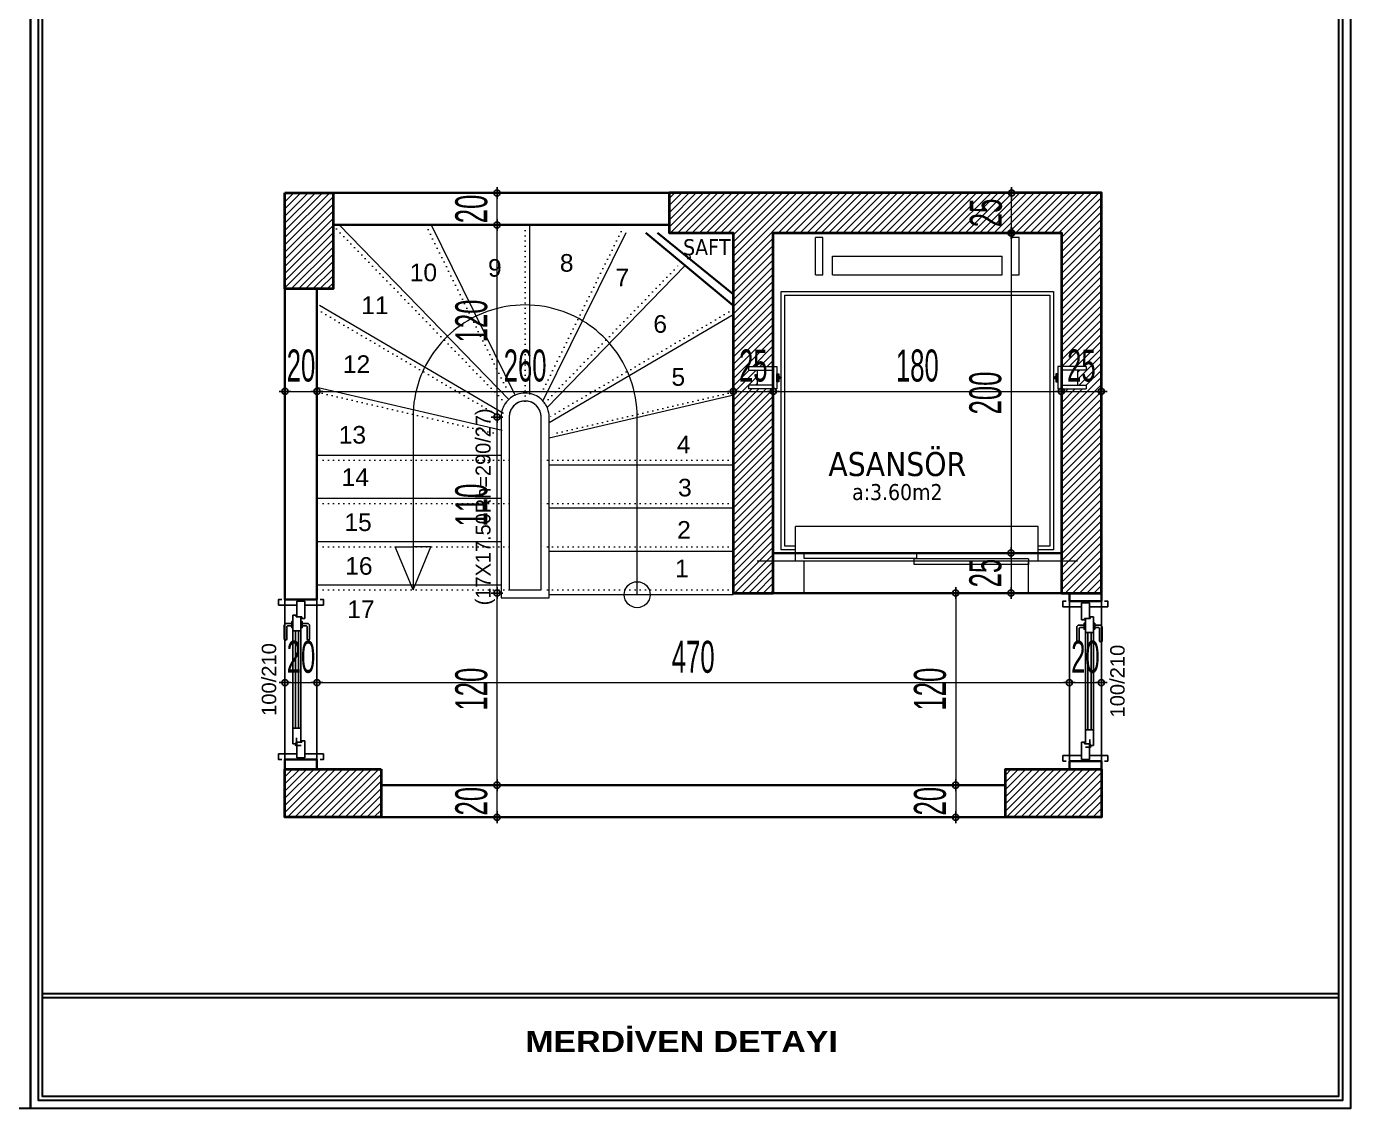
# Model space of a CAD drawing. Extents: x 386248 to 427517, y 4539405 to 4542296.
# Drawn here: x 420038 to 421688, y 4539405 to 4540757 of the extents above; entities that cross this region are included whole.
import ezdxf
from ezdxf.enums import TextEntityAlignment as Align

# ---------------------------------------------------------------- set-up
doc = ezdxf.new("R2010")
doc.units = 0
doc.linetypes.add('DOT2', pattern=[3.175, 0, -3.175])
doc.linetypes.add('DUZ', pattern=[0])
for name, color, linetype in [('alan', 7, 'Continuous'), ('DIM', 7, 'Continuous'), ('duvar-kesim', 250, 'Continuous'), ('kapi', 16, 'Continuous'), ('kapi-yazi', 140, 'Continuous'), ('mahal', 7, 'Continuous')]:
    doc.layers.add(name, color=color, linetype=linetype)
for name, color, linetype, lineweight in [('DUVAR', 4, 'Continuous', 35), ('ince', 203, 'DUZ', 20), ('kolon', 1, 'Continuous', 40), ('MERDIVEN', 161, 'Continuous', 15), ('MIMARI', 2, 'Continuous', 20), ('OLCU10', 2, 'Continuous', 25), ('tarama kolon', 8, 'Continuous', 13), ('YAZILAR', 1, 'Continuous', 30)]:
    doc.layers.add(name, color=color, linetype=linetype, lineweight=lineweight)
doc.styles.add('RomanSTA', font='')
doc.styles.get("Standard").update_dxf_attribs({"font": 'arial.ttf'})
doc.styles.add('STYLE4', font='comic.ttf', dxfattribs={"height": 9})
doc.styles.add('T', font='ISOt.shx', dxfattribs={"width": 0.6})
doc.styles.add('VAZ', font='tahoma.ttf')
doc.styles.get('RomanSTA').set_extended_font_data('Arial')
doc.dimstyles.new('DOT2', dxfattribs={"dimtxt": 20, "dimasz": 0.7, "dimexe": 5, "dimexo": 5, "dimgap": 6, "dimtad": 1, "dimdec": 0, "dimdsep": 46, "dimtxsty": 'T', "dimblk1": 'SEL2', "dimblk2": 'SEL2', "dimsah": 1, "dimcen": 0, "dimse1": 1, "dimse2": 1, "dimclrd": 256, "dimclre": 256, "dimclrt": 256, "dimadec": 0, "dimazin": 0, "dimtfac": 1, "dimtdec": 0, "dimtix": 1, "dimtmove": 2, "dimatfit": 3, "dimldrblk": 'SEL2', "dimfxl": 1, "dimtolj": 1, "dimtzin": 0, "dimarcsym": 0})

# ---------------------------------------------------------------- blocks, each defined once
blk = doc.blocks.new('G$C5A3F1A31')
at = {"layer": 'ince', "ltscale": 0.1}
for p, q in [((175.92, 41.64), (24.31, 41.64)), ((24.31, 20), (24.31, 41.64)), ((175.92, 20), (175.92, 41.64)), ((99.89, 25.24), (29.89, 25.24)), ((29.89, 21.71), (29.89, 25.24)), ((99.89, 25.24), (99.89, 21.71)), ((29.89, 20), (0.5, 20)), ((29.89, 20), (24.31, 20)), ((99.89, 21.71), (29.89, 21.71)), ((29.89, 0), (29.89, 20)), ((169.89, 20), (29.89, 20)), ((98.49, 17.85), (98.49, 21.32)), ((169.89, 21.32), (98.49, 21.32)), ((169.89, 17.85), (98.49, 17.85)), ((169.89, 21.32), (169.89, 17.85)), ((200.5, 20), (169.89, 20)), ((169.89, 0), (169.89, 20)), ((29.89, 0), (0.5, 0)), ((0.5, 0), (200.5, 0)), ((169.89, 0), (29.89, 0)), ((200.5, 0), (169.89, 0))]:
    blk.add_line(p, q, dxfattribs=at)
at = {"layer": 'MIMARI', "ltscale": 0.1}
for p, q in [((36.89, 198.79), (36.89, 222.1)), ((41.58, 222.1), (36.89, 222.1)), ((41.58, 198.79), (41.58, 222.1)), ((159.42, 198.79), (159.42, 222.1)), ((164.11, 222.1), (159.42, 222.1)), ((159.42, 198.79), (159.42, 222.1)), ((164.11, 222.1), (159.42, 222.1)), ((164.11, 198.79), (164.11, 222.1)), ((164.11, 198.79), (164.11, 222.1)), ((47.45, 198.79), (47.45, 210.53)), ((47.45, 210.53), (153.55, 210.53)), ((153.55, 198.79), (153.55, 210.53)), ((36.89, 198.79), (41.58, 198.79)), ((47.45, 198.79), (153.55, 198.79)), ((159.42, 198.79), (164.11, 198.79)), ((-5, 141.6), (12.81, 141.6)), ((-5, 141.6), (-5, 139.26)), ((12.81, 141.6), (12.81, 127.52)), ((188.19, 141.6), (188.19, 127.52)), ((206, 141.6), (188.19, 141.6)), ((206, 141.6), (206, 139.26)), ((-5, 139.26), (10.47, 139.26)), ((10.47, 139.26), (10.47, 129.87)), ((190.54, 139.26), (190.54, 129.87)), ((206, 139.26), (190.54, 139.26)), ((10.47, 129.87), (-5, 129.87)), ((-5, 129.87), (-5, 127.52)), ((12.81, 127.52), (-5, 127.52)), ((188.19, 127.52), (206, 127.52)), ((190.54, 129.87), (206, 129.87)), ((206, 129.87), (206, 127.52))]:
    blk.add_line(p, q, dxfattribs=at)
for points in [[(15.45, 176.47), (15.45, 188.43), (185.55, 188.43), (185.55, 27.07), (175.92, 27.07)], [(17.8, 176.47), (17.8, 186.08), (183.2, 186.08), (183.2, 29.42), (175.92, 29.42)], [(24.31, 27.07), (15.45, 27.07), (15.45, 176.47)], [(24.31, 29.42), (17.8, 29.42), (17.8, 176.47)], [(0.5, 139.26), (0.5, 129.87)], [(200.5, 139.26), (200.5, 129.87)]]:
    blk.add_lwpolyline(points, dxfattribs=at)
for points in [[(12.81, 137.01), (14.01, 137.01), (14.01, 131.96), (12.81, 131.96)], [(14.01, 135.54), (15.45, 134.59), (15.45, 134.56), (14.01, 133.65)], [(186.99, 135.54), (185.55, 134.59), (185.55, 134.56), (186.99, 133.65)], [(188.19, 137.01), (186.99, 137.01), (186.99, 131.96), (188.19, 131.96)]]:
    blk.add_lwpolyline(points, close=True, dxfattribs=at)
for points in [[(12.81, 137.01), (14.01, 137.01), (12.81, 131.96), (14.01, 131.96)], [(14.01, 133.65), (15.45, 134.56), (14.01, 135.54), (15.48, 134.58)], [(186.99, 133.65), (185.55, 134.56), (186.99, 135.54), (185.52, 134.58)], [(188.19, 137.01), (186.99, 137.01), (188.19, 131.96), (186.99, 131.96)]]:
    blk.add_solid(points, dxfattribs=at)
blk = doc.blocks.new('SEL2')
at = {"layer": 'OLCU10'}
for p, q in [((5.25, 0), (-5.25, 0)), ((0, 5.25), (0, -3.95))]:
    blk.add_line(p, q, dxfattribs=at)
blk.add_circle((0, 0), 2.75, dxfattribs=at)
blk = doc.blocks.new('*D3999')
at = {"layer": 'Defpoints', "color": 0}
for p in [(499.65, 379.65), (468.24, 179.65), (499.65, 179.65)]:
    blk.add_point(p, dxfattribs=at)
at = {"layer": 'DIM', "lineweight": -2}
blk.add_line((468.24, 378.95), (468.24, 180.35), dxfattribs=at)
at = {"layer": 'DIM', "linetype": 'ByBlock', "lineweight": -2, "xscale": 0.7, "yscale": 0.7, "zscale": 0.7}
for p, rotation in [((468.24, 379.65), 90), ((468.24, 179.65), 270)]:
    blk.add_blockref('SEL2', p, dxfattribs=dict(at, rotation=rotation))
at = {"layer": 'DIM', "insert": (452.24, 279.65), "char_height": 20, "attachment_point": 5, "rotation": 90, "style": 'T'}
blk.add_mtext('\\A1;200', dxfattribs=at)
blk = doc.blocks.new('801523d012')
at = {"layer": 'DUVAR'}
for p, q in [((397014.22, 4542236.97), (397068.73, 4542191.65)), ((397021.51, 4542236.97), (397068.73, 4542198.66))]:
    blk.add_line(p, q, dxfattribs=at)
at = {"layer": 'MERDIVEN', "linetype": 'DOT2'}
for p, q in [((396808.73, 4542137.54), (396923.73, 4542110.84)), ((397068.73, 4542137.54), (396953.73, 4542110.84)), ((396928.73, 4542094.97), (396808.73, 4542094.97)), ((397068.73, 4542094.97), (396948.73, 4542094.97)), ((396928.73, 4542067.97), (396808.73, 4542067.97)), ((397068.73, 4542067.97), (396948.73, 4542067.97)), ((396928.73, 4542040.97), (396808.73, 4542040.97)), ((397068.73, 4542040.97), (396948.73, 4542040.97)), ((396928.73, 4542013.97), (396808.73, 4542013.97)), ((397068.73, 4542013.97), (396948.73, 4542013.97))]:
    blk.add_line(p, q, dxfattribs=at)
at = {"layer": 'MERDIVEN'}
for p, q in [((396809.41, 4542140.46), (396924.41, 4542113.76)), ((397069.18, 4542135.59), (396953.73, 4542108.79)), ((396928.73, 4542121.97), (396928.73, 4542013.97)), ((396923.73, 4542097.97), (396808.73, 4542097.97)), ((397068.73, 4542091.97), (396953.73, 4542091.97)), ((396923.73, 4542070.97), (396808.73, 4542070.97)), ((397068.73, 4542064.97), (396953.73, 4542064.97)), ((396923.73, 4542043.97), (396808.73, 4542043.97)), ((397068.73, 4542037.97), (396953.73, 4542037.97)), ((396923.73, 4542016.97), (396808.73, 4542016.97)), ((397068.73, 4542010.97), (396953.73, 4542010.97))]:
    blk.add_line(p, q, dxfattribs=at)
at = {"layer": 'MERDIVEN', "linetype": 'DOT2'}
for points in [[(396926.53, 4542130.7), (396818.49, 4542241.97)], [(396876.69, 4542241.97), (396929.9, 4542134.09)], [(396938.73, 4542131.97), (396938.73, 4542241.97)], [(396998.73, 4542237.84), (396947.56, 4542134.09)], [(396950.93, 4542130.7), (397036.3, 4542218.62)], [(396808.73, 4542189.23), (396923.73, 4542121.88)], [(397068.73, 4542189.23), (396953.73, 4542121.88)]]:
    blk.add_lwpolyline(points, dxfattribs=at)
at = {"layer": 'MERDIVEN'}
for points in [[(396928.68, 4542132.79), (396822.68, 4542241.97)], [(396880.04, 4542241.97), (396932.59, 4542135.42)], [(396941.73, 4542136.11), (396941.73, 4542241.97)], [(397001.65, 4542236.97), (396949.88, 4542132.01)], [(396952.47, 4542127.98), (397038.61, 4542216.7)], [(396810.25, 4542191.82), (396925.25, 4542124.47)], [(397068.73, 4542185.76), (396953.73, 4542118.41)], [(396868.73, 4542013.97), (396857.65, 4542040.97), (396868.73, 4542040.97)], [(396868.73, 4542013.97), (396879.81, 4542040.97), (396868.73, 4542040.97)], [(396928.73, 4542013.97), (396948.73, 4542013.97)]]:
    blk.add_lwpolyline(points, dxfattribs=at)
blk.add_lwpolyline([(397008.73, 4542010.97), (397008.73, 4542038.97), (397008.73, 4542040.97), (397008.73, 4542067.97), (397008.73, 4542094.97), (397008.73, 4542121.97, 0.086429), (397004.61, 4542145.63, 0.06725), (396995.97, 4542162.27, 0.076795), (396981.14, 4542177.66, 0.076203), (396962.51, 4542187.81, 0.086852), (396938.73, 4542191.97, 0.086852), (396914.96, 4542187.81, 0.076203), (396896.33, 4542177.66, 0.076795), (396881.49, 4542162.27, 0.06725), (396872.85, 4542145.63, 0.086429), (396868.73, 4542121.97), (396868.73, 4542094.97), (396868.73, 4542067.97), (396868.73, 4542040.97), (396868.73, 4542013.97)], format="xyb", dxfattribs=at)
for points in [[(396953.73, 4542038.97), (396953.73, 4542040.97), (396953.73, 4542067.97), (396953.73, 4542094.97), (396953.73, 4542121.97, 0.086429), (396952.85, 4542127.04, 0.06725), (396951, 4542130.61, 0.076795), (396947.82, 4542133.9, 0.076203), (396943.83, 4542136.08, 0.086852), (396938.73, 4542136.97, 0.086852), (396933.64, 4542136.08, 0.076203), (396929.64, 4542133.9, 0.076795), (396926.47, 4542130.61, 0.06725), (396924.61, 4542127.04, 0.086429), (396923.73, 4542121.97), (396923.73, 4542094.97), (396923.73, 4542067.97), (396923.73, 4542040.97), (396923.73, 4542008.97), (396953.73, 4542008.97)], [(396948.73, 4542038.97), (396948.73, 4542040.97), (396948.73, 4542067.97), (396948.73, 4542094.97), (396948.73, 4542121.97, 0.086429), (396948.14, 4542125.35, 0.06725), (396946.91, 4542127.73, 0.076795), (396944.79, 4542129.93, 0.076203), (396942.13, 4542131.38, 0.086852), (396938.73, 4542131.97, 0.086852), (396935.33, 4542131.38, 0.076203), (396932.67, 4542129.93, 0.076795), (396930.55, 4542127.73, 0.06725), (396929.32, 4542125.35, 0.086429), (396928.73, 4542121.97), (396928.73, 4542094.97), (396928.73, 4542067.97), (396928.73, 4542040.97), (396928.73, 4542013.97), (396948.73, 4542013.97)]]:
    blk.add_lwpolyline(points, format="xyb", close=True, dxfattribs=at)
blk.add_circle((397008.73, 4542010.97), 8.11, dxfattribs=at)
blk.add_arc((396938.73, 4542121.97), 10, 0, 180, dxfattribs=at)
for s, p in [('8', (396964.71, 4542218.27)), ('10', (396875.2, 4542212.3)), ('9', (396919.83, 4542215.15)), ('7', (396999.48, 4542209.19)), ('11', (396844.85, 4542191.77)), ('6', (397023.09, 4542180.13)), ('12', (396833.43, 4542155.09)), ('5', (397034.44, 4542146.92)), ('13', (396830.84, 4542110.86)), ('4', (397037.8, 4542104.84)), ('14', (396832.65, 4542084.39)), ('3', (397038.53, 4542077.88)), ('15', (396834.4, 4542056.18)), ('2', (397037.97, 4542051.55)), ('16', (396834.89, 4542028.94)), ('1', (397036.67, 4542027.41)), ('17', (396836.19, 4542001.86))]:
    blk.add_text(s, height=11, dxfattribs=at).set_placement(p, align=Align.MIDDLE)
at = {"layer": 'MERDIVEN', "style": 'STYLE4'}
blk.add_text('(17X17.50Rh=290/27)', height=9.3209, rotation=90, dxfattribs=at).set_placement((396917.12, 4542004.36))
blk = doc.blocks.new('fm-door1')
at = {"linetype": 'Continuous'}
for p, q in [((0, 2.5), (0, -2.5)), ((10, 2.5), (0, 2.5)), ((7.97, 3.18), (7.97, -0.03)), ((8.4, 2.76), (12.78, 2.76)), ((9, 5), (91, 5)), ((9, 5), (9, 3)), ((10, 3), (9, 3)), ((10, 3), (10, -0.5)), ((10, 3), (10, -0.5)), ((10, 0), (90, 0)), ((19, 5), (19, 0)), ((81, 5), (81, 0)), ((91, 3), (90, 3)), ((90, 3), (90, -0.5)), ((90, 2.5), (100, 2.5)), ((91, 5), (91, 3)), ((100, 2.5), (100, -2.5)), ((11, -2.5), (0, -2.5)), ((10, -0.5), (11, -0.5)), ((11, -0.5), (10, -0.5)), ((11, -0.5), (11, -2.5)), ((11, -2.5), (11, -0.5)), ((89, -2.5), (89, -0.5)), ((89, -0.5), (90, -0.5)), ((89, -2.5), (100, -2.5))]:
    blk.add_line(p, q, dxfattribs=at)
at = {"color": 8, "linetype": 'Continuous'}
for p, q in [((19, 3.5), (81, 3.5)), ((19, 1.5), (81, 1.5))]:
    blk.add_line(p, q, dxfattribs=at)
at = {"linetype": 'Continuous'}
for points in [[(85.76, 5.81), (85.76, 8.89, 0.414214), (84.24, 10.41), (75.86, 10.41, 1), (75.86, 8.89), (83.48, 8.89, -0.414214), (84.24, 8.13), (84.24, 5.81)], [(85.76, -0.81), (85.76, -3.89, -0.414214), (84.24, -5.41), (75.86, -5.41, -1), (75.86, -3.89), (83.48, -3.89, 0.414214), (84.24, -3.13), (84.24, -0.81)]]:
    blk.add_lwpolyline(points, format="xyb", dxfattribs=at)
for points in [[(86.9, 5), (86.9, 5.81), (83.1, 5.81), (83.1, 5)], [(86.9, 0), (86.9, -0.81), (83.1, -0.81), (83.1, 0)]]:
    blk.add_lwpolyline(points, dxfattribs=at)
blk.add_circle((8.4, 3.18), 0.426, dxfattribs=at)
blk = doc.blocks.new('*D4000')
at = {"layer": 'Defpoints', "color": 0}
for p in [(34.65, 98.72), (34.65, 83.99), (14.65, 73.19)]:
    blk.add_point(p, dxfattribs=at)
at = {"layer": 'DIM', "lineweight": -2}
for p, q in [((13.95, 98.72), (13.25, 98.72)), ((14.65, 98.72), (34.65, 98.72)), ((35.35, 98.72), (36.05, 98.72))]:
    blk.add_line(p, q, dxfattribs=at)
at = {"layer": 'DIM', "linetype": 'ByBlock', "lineweight": -2, "xscale": 0.7, "yscale": 0.7, "zscale": 0.7}
blk.add_blockref('SEL2', (14.65, 98.72), dxfattribs=at)
at = {"layer": 'DIM', "linetype": 'ByBlock', "lineweight": -2, "xscale": 0.7, "yscale": 0.7, "zscale": 0.7, "rotation": 180}
blk.add_blockref('SEL2', (34.65, 98.72), dxfattribs=at)
at = {"layer": 'DIM', "insert": (24.65, 114.72), "char_height": 20, "attachment_point": 5, "style": 'T'}
blk.add_mtext('\\A1;20', dxfattribs=at)
blk = doc.blocks.new('*D4001')
at = {"layer": 'Defpoints', "color": 0}
for p in [(504.65, 98.72), (34.65, 83.99), (504.65, 90.03)]:
    blk.add_point(p, dxfattribs=at)
at = {"layer": 'DIM', "lineweight": -2}
blk.add_line((35.35, 98.72), (503.95, 98.72), dxfattribs=at)
at = {"layer": 'DIM', "linetype": 'ByBlock', "lineweight": -2, "xscale": 0.7, "yscale": 0.7, "zscale": 0.7, "rotation": 180}
blk.add_blockref('SEL2', (34.65, 98.72), dxfattribs=at)
at = {"layer": 'DIM', "linetype": 'ByBlock', "lineweight": -2, "xscale": 0.7, "yscale": 0.7, "zscale": 0.7}
blk.add_blockref('SEL2', (504.65, 98.72), dxfattribs=at)
at = {"layer": 'DIM', "insert": (269.65, 114.72), "char_height": 20, "attachment_point": 5, "style": 'T'}
blk.add_mtext('\\A1;470', dxfattribs=at)
blk = doc.blocks.new('*D4002')
at = {"layer": 'Defpoints', "color": 0}
for p in [(524.65, 98.72), (504.65, 90.03), (524.65, 90.03)]:
    blk.add_point(p, dxfattribs=at)
at = {"layer": 'DIM', "lineweight": -2}
for p, q in [((503.95, 98.72), (503.25, 98.72)), ((504.65, 98.72), (524.65, 98.72)), ((525.35, 98.72), (526.05, 98.72))]:
    blk.add_line(p, q, dxfattribs=at)
at = {"layer": 'DIM', "linetype": 'ByBlock', "lineweight": -2, "xscale": 0.7, "yscale": 0.7, "zscale": 0.7}
blk.add_blockref('SEL2', (504.65, 98.72), dxfattribs=at)
at = {"layer": 'DIM', "linetype": 'ByBlock', "lineweight": -2, "xscale": 0.7, "yscale": 0.7, "zscale": 0.7, "rotation": 180}
blk.add_blockref('SEL2', (524.65, 98.72), dxfattribs=at)
at = {"layer": 'DIM', "insert": (514.65, 114.72), "char_height": 20, "attachment_point": 5, "style": 'T'}
blk.add_mtext('\\A1;20', dxfattribs=at)
blk = doc.blocks.new('*D4003')
at = {"layer": 'Defpoints', "color": 0}
for p in [(147.14, 34.65), (164.2, 34.65), (176.66, 14.65)]:
    blk.add_point(p, dxfattribs=at)
at = {"layer": 'DIM', "lineweight": -2}
for p, q in [((147.14, 35.35), (147.14, 36.05)), ((147.14, 14.65), (147.14, 34.65)), ((147.14, 13.95), (147.14, 13.25))]:
    blk.add_line(p, q, dxfattribs=at)
at = {"layer": 'DIM', "linetype": 'ByBlock', "lineweight": -2, "xscale": 0.7, "yscale": 0.7, "zscale": 0.7}
for p, rotation in [((147.14, 34.65), 270), ((147.14, 14.65), 90)]:
    blk.add_blockref('SEL2', p, dxfattribs=dict(at, rotation=rotation))
at = {"layer": 'DIM', "insert": (131.14, 24.65), "char_height": 20, "attachment_point": 5, "rotation": 90, "style": 'T'}
blk.add_mtext('\\A1;20', dxfattribs=at)
blk = doc.blocks.new('*D4004')
at = {"layer": 'Defpoints', "color": 0}
for p in [(147.14, 154.65), (298.18, 154.65), (164.2, 34.65)]:
    blk.add_point(p, dxfattribs=at)
at = {"layer": 'DIM', "lineweight": -2}
blk.add_line((147.14, 35.35), (147.14, 153.95), dxfattribs=at)
at = {"layer": 'DIM', "linetype": 'ByBlock', "lineweight": -2, "xscale": 0.7, "yscale": 0.7, "zscale": 0.7}
for p, rotation in [((147.14, 154.65), 90), ((147.14, 34.65), 270)]:
    blk.add_blockref('SEL2', p, dxfattribs=dict(at, rotation=rotation))
at = {"layer": 'DIM', "insert": (131.14, 94.65), "char_height": 20, "attachment_point": 5, "rotation": 90, "style": 'T'}
blk.add_mtext('\\A1;120', dxfattribs=at)
blk = doc.blocks.new('*D4005')
at = {"layer": 'Defpoints', "color": 0}
for p in [(147.14, 264.65), (164.65, 264.65), (298.18, 154.65)]:
    blk.add_point(p, dxfattribs=at)
at = {"layer": 'DIM', "lineweight": -2}
blk.add_line((147.14, 155.35), (147.14, 263.95), dxfattribs=at)
at = {"layer": 'DIM', "linetype": 'ByBlock', "lineweight": -2, "xscale": 0.7, "yscale": 0.7, "zscale": 0.7}
for p, rotation in [((147.14, 264.65), 90), ((147.14, 154.65), 270)]:
    blk.add_blockref('SEL2', p, dxfattribs=dict(at, rotation=rotation))
at = {"layer": 'DIM', "insert": (131.14, 209.65), "char_height": 20, "attachment_point": 5, "rotation": 90, "style": 'T'}
blk.add_mtext('\\A1;110', dxfattribs=at)
blk = doc.blocks.new('*D4006')
at = {"layer": 'Defpoints', "color": 0}
for p in [(147.14, 384.65), (180.82, 384.65), (164.65, 264.65)]:
    blk.add_point(p, dxfattribs=at)
at = {"layer": 'DIM', "lineweight": -2}
blk.add_line((147.14, 265.35), (147.14, 383.95), dxfattribs=at)
at = {"layer": 'DIM', "linetype": 'ByBlock', "lineweight": -2, "xscale": 0.7, "yscale": 0.7, "zscale": 0.7}
for p, rotation in [((147.14, 384.65), 90), ((147.14, 264.65), 270)]:
    blk.add_blockref('SEL2', p, dxfattribs=dict(at, rotation=rotation))
at = {"layer": 'DIM', "insert": (131.14, 324.65), "char_height": 20, "attachment_point": 5, "rotation": 90, "style": 'T'}
blk.add_mtext('\\A1;120', dxfattribs=at)
blk = doc.blocks.new('*D4007')
at = {"layer": 'Defpoints', "color": 0}
for p in [(147.14, 404.65), (180.82, 404.65), (180.82, 384.65)]:
    blk.add_point(p, dxfattribs=at)
at = {"layer": 'DIM', "lineweight": -2}
for p, q in [((147.14, 405.35), (147.14, 406.05)), ((147.14, 384.65), (147.14, 404.65)), ((147.14, 383.95), (147.14, 383.25))]:
    blk.add_line(p, q, dxfattribs=at)
at = {"layer": 'DIM', "linetype": 'ByBlock', "lineweight": -2, "xscale": 0.7, "yscale": 0.7, "zscale": 0.7}
for p, rotation in [((147.14, 404.65), 270), ((147.14, 384.65), 90)]:
    blk.add_blockref('SEL2', p, dxfattribs=dict(at, rotation=rotation))
at = {"layer": 'DIM', "insert": (131.14, 394.65), "char_height": 20, "attachment_point": 5, "rotation": 90, "style": 'T'}
blk.add_mtext('\\A1;20', dxfattribs=at)
blk = doc.blocks.new('*D4008')
at = {"layer": 'Defpoints', "color": 0}
for p in [(468.57, 404.65), (485.22, 404.65), (481.84, 379.65)]:
    blk.add_point(p, dxfattribs=at)
at = {"layer": 'DIM', "lineweight": -2}
for p, q in [((468.57, 405.35), (468.57, 406.05)), ((468.57, 379.65), (468.57, 404.65)), ((468.57, 378.95), (468.57, 378.25))]:
    blk.add_line(p, q, dxfattribs=at)
at = {"layer": 'DIM', "linetype": 'ByBlock', "lineweight": -2, "xscale": 0.7, "yscale": 0.7, "zscale": 0.7}
for p, rotation in [((468.57, 404.65), 270), ((468.57, 379.65), 90)]:
    blk.add_blockref('SEL2', p, dxfattribs=dict(at, rotation=rotation))
at = {"layer": 'DIM', "insert": (452.57, 392.15), "char_height": 20, "attachment_point": 5, "rotation": 90, "style": 'T'}
blk.add_mtext('\\A1;25', dxfattribs=at)
blk = doc.blocks.new('*D4009')
at = {"layer": 'Defpoints', "color": 0}
for p in [(475.8, 179.65), (468.24, 154.65), (475.8, 154.65)]:
    blk.add_point(p, dxfattribs=at)
at = {"layer": 'DIM', "lineweight": -2}
for p, q in [((468.24, 180.35), (468.24, 181.05)), ((468.24, 179.65), (468.24, 154.65)), ((468.24, 153.95), (468.24, 153.25))]:
    blk.add_line(p, q, dxfattribs=at)
at = {"layer": 'DIM', "linetype": 'ByBlock', "lineweight": -2, "xscale": 0.7, "yscale": 0.7, "zscale": 0.7}
for p, rotation in [((468.24, 179.65), 270), ((468.24, 154.65), 90)]:
    blk.add_blockref('SEL2', p, dxfattribs=dict(at, rotation=rotation))
at = {"layer": 'DIM', "insert": (452.24, 167.15), "char_height": 20, "attachment_point": 5, "rotation": 90, "style": 'T'}
blk.add_mtext('\\A1;25', dxfattribs=at)
blk = doc.blocks.new('*D4010')
at = {"layer": 'Defpoints', "color": 0}
for p in [(430.75, 154.65), (430.75, 34.65), (433.66, 34.65)]:
    blk.add_point(p, dxfattribs=at)
at = {"layer": 'DIM', "lineweight": -2}
blk.add_line((433.66, 153.95), (433.66, 35.35), dxfattribs=at)
at = {"layer": 'DIM', "linetype": 'ByBlock', "lineweight": -2, "xscale": 0.7, "yscale": 0.7, "zscale": 0.7}
for p, rotation in [((433.66, 154.65), 90), ((433.66, 34.65), 270)]:
    blk.add_blockref('SEL2', p, dxfattribs=dict(at, rotation=rotation))
at = {"layer": 'DIM', "insert": (417.66, 94.65), "char_height": 20, "attachment_point": 5, "rotation": 90, "style": 'T'}
blk.add_mtext('\\A1;120', dxfattribs=at)
blk = doc.blocks.new('*D4011')
at = {"layer": 'Defpoints', "color": 0}
for p in [(430.75, 34.65), (433.66, 14.65), (454.97, 14.65)]:
    blk.add_point(p, dxfattribs=at)
at = {"layer": 'DIM', "lineweight": -2}
for p, q in [((433.66, 35.35), (433.66, 36.05)), ((433.66, 34.65), (433.66, 14.65)), ((433.66, 13.95), (433.66, 13.25))]:
    blk.add_line(p, q, dxfattribs=at)
at = {"layer": 'DIM', "linetype": 'ByBlock', "lineweight": -2, "xscale": 0.7, "yscale": 0.7, "zscale": 0.7}
for p, rotation in [((433.66, 34.65), 270), ((433.66, 14.65), 90)]:
    blk.add_blockref('SEL2', p, dxfattribs=dict(at, rotation=rotation))
at = {"layer": 'DIM', "insert": (417.66, 24.65), "char_height": 20, "attachment_point": 5, "rotation": 90, "style": 'T'}
blk.add_mtext('\\A1;20', dxfattribs=at)
blk = doc.blocks.new('*D4012')
at = {"layer": 'Defpoints', "color": 0}
for p in [(34.65, 280.69), (34.65, 266.38), (14.65, 250.65)]:
    blk.add_point(p, dxfattribs=at)
at = {"layer": 'DIM', "lineweight": -2}
for p, q in [((13.95, 280.69), (13.25, 280.69)), ((14.65, 280.69), (34.65, 280.69)), ((35.35, 280.69), (36.05, 280.69))]:
    blk.add_line(p, q, dxfattribs=at)
at = {"layer": 'DIM', "linetype": 'ByBlock', "lineweight": -2, "xscale": 0.7, "yscale": 0.7, "zscale": 0.7}
blk.add_blockref('SEL2', (14.65, 280.69), dxfattribs=at)
at = {"layer": 'DIM', "linetype": 'ByBlock', "lineweight": -2, "xscale": 0.7, "yscale": 0.7, "zscale": 0.7, "rotation": 180}
blk.add_blockref('SEL2', (34.65, 280.69), dxfattribs=at)
at = {"layer": 'DIM', "insert": (24.65, 296.69), "char_height": 20, "attachment_point": 5, "style": 'T'}
blk.add_mtext('\\A1;20', dxfattribs=at)
blk = doc.blocks.new('*D4013')
at = {"layer": 'Defpoints', "color": 0}
for p in [(294.65, 280.69), (34.65, 266.38), (294.65, 254.65)]:
    blk.add_point(p, dxfattribs=at)
at = {"layer": 'DIM', "lineweight": -2}
blk.add_line((35.35, 280.69), (293.95, 280.69), dxfattribs=at)
at = {"layer": 'DIM', "linetype": 'ByBlock', "lineweight": -2, "xscale": 0.7, "yscale": 0.7, "zscale": 0.7, "rotation": 180}
blk.add_blockref('SEL2', (34.65, 280.69), dxfattribs=at)
at = {"layer": 'DIM', "linetype": 'ByBlock', "lineweight": -2, "xscale": 0.7, "yscale": 0.7, "zscale": 0.7}
blk.add_blockref('SEL2', (294.65, 280.69), dxfattribs=at)
at = {"layer": 'DIM', "insert": (164.65, 296.69), "char_height": 20, "attachment_point": 5, "style": 'T'}
blk.add_mtext('\\A1;260', dxfattribs=at)
blk = doc.blocks.new('*D4014')
at = {"layer": 'Defpoints', "color": 0}
for p in [(319.65, 280.69), (319.65, 259.91), (294.65, 254.65)]:
    blk.add_point(p, dxfattribs=at)
at = {"layer": 'DIM', "lineweight": -2}
for p, q in [((293.95, 280.69), (293.25, 280.69)), ((294.65, 280.69), (319.65, 280.69)), ((320.35, 280.69), (321.05, 280.69))]:
    blk.add_line(p, q, dxfattribs=at)
at = {"layer": 'DIM', "linetype": 'ByBlock', "lineweight": -2, "xscale": 0.7, "yscale": 0.7, "zscale": 0.7}
blk.add_blockref('SEL2', (294.65, 280.69), dxfattribs=at)
at = {"layer": 'DIM', "linetype": 'ByBlock', "lineweight": -2, "xscale": 0.7, "yscale": 0.7, "zscale": 0.7, "rotation": 180}
blk.add_blockref('SEL2', (319.65, 280.69), dxfattribs=at)
at = {"layer": 'DIM', "insert": (307.15, 296.69), "char_height": 20, "attachment_point": 5, "style": 'T'}
blk.add_mtext('\\A1;25', dxfattribs=at)
blk = doc.blocks.new('*D4015')
at = {"layer": 'Defpoints', "color": 0}
for p in [(499.65, 280.69), (499.65, 268.62), (319.65, 259.91)]:
    blk.add_point(p, dxfattribs=at)
at = {"layer": 'DIM', "lineweight": -2}
blk.add_line((320.35, 280.69), (498.95, 280.69), dxfattribs=at)
at = {"layer": 'DIM', "linetype": 'ByBlock', "lineweight": -2, "xscale": 0.7, "yscale": 0.7, "zscale": 0.7, "rotation": 180}
blk.add_blockref('SEL2', (319.65, 280.69), dxfattribs=at)
at = {"layer": 'DIM', "linetype": 'ByBlock', "lineweight": -2, "xscale": 0.7, "yscale": 0.7, "zscale": 0.7}
blk.add_blockref('SEL2', (499.65, 280.69), dxfattribs=at)
at = {"layer": 'DIM', "insert": (409.65, 296.69), "char_height": 20, "attachment_point": 5, "style": 'T'}
blk.add_mtext('\\A1;180', dxfattribs=at)
blk = doc.blocks.new('*D4016')
at = {"layer": 'Defpoints', "color": 0}
for p in [(524.65, 280.69), (499.65, 268.62), (524.65, 268.62)]:
    blk.add_point(p, dxfattribs=at)
at = {"layer": 'DIM', "lineweight": -2}
for p, q in [((498.95, 280.69), (498.25, 280.69)), ((499.65, 280.69), (524.65, 280.69)), ((525.35, 280.69), (526.05, 280.69))]:
    blk.add_line(p, q, dxfattribs=at)
at = {"layer": 'DIM', "linetype": 'ByBlock', "lineweight": -2, "xscale": 0.7, "yscale": 0.7, "zscale": 0.7}
blk.add_blockref('SEL2', (499.65, 280.69), dxfattribs=at)
at = {"layer": 'DIM', "linetype": 'ByBlock', "lineweight": -2, "xscale": 0.7, "yscale": 0.7, "zscale": 0.7, "rotation": 180}
blk.add_blockref('SEL2', (524.65, 280.69), dxfattribs=at)
at = {"layer": 'DIM', "insert": (512.15, 296.69), "char_height": 20, "attachment_point": 5, "style": 'T'}
blk.add_mtext('\\A1;25', dxfattribs=at)
blk = doc.blocks.new('G$C0E4E4BC3')
at = {"layer": 'tarama kolon'}
h = blk.add_hatch(dxfattribs=at)
h.set_pattern_fill('ANSI31', color=256)
h.set_pattern_definition([(45, (-423087.0508, -4541859.3167), (-2.2450640303, 2.2450640303), [])])
h.paths.add_polyline_path([(319.65, 154.65), (319.65, 174.65), (319.65, 179.65), (319.65, 282.17), (304.15, 282.17), (304.15, 284.52), (309.65, 284.52), (309.65, 293.91), (304.15, 293.91), (304.15, 296.26), (319.65, 296.26), (319.65, 379.65), (499.65, 379.65), (499.65, 296.26), (515.15, 296.26), (515.15, 293.91), (509.65, 293.91), (509.65, 284.52), (515.15, 284.52), (515.15, 282.17), (499.65, 282.17), (499.65, 179.65), (499.65, 174.65), (499.65, 154.65), (504.65, 154.65), (509.65, 154.65), (524.65, 154.65), (524.65, 404.65), (294.65, 404.65), (254.65, 404.65), (254.65, 384.65), (254.65, 379.65), (294.65, 379.65), (294.65, 341.35), (294.65, 334.34), (294.65, 331.92), (294.65, 328.44), (294.65, 280.22), (294.65, 278.17), (294.65, 237.65), (294.65, 234.65), (294.65, 210.65), (294.65, 207.65), (294.65, 183.65), (294.65, 180.65), (294.65, 156.65), (294.65, 154.65), (309.65, 154.65)])
h.paths.add_polyline_path([(497.44, 316.69), (526.87, 316.69), (526.87, 276.69), (497.44, 276.69)], flags=9)
h.paths.add_polyline_path([(432.57, 377.44), (432.57, 406.87), (472.57, 406.87), (472.57, 377.44)], flags=9)
h.paths.add_polyline_path([(44.65, 384.41), (44.65, 384.65), (44.65, 404.65), (14.65, 404.65), (14.65, 344.65), (34.65, 344.65), (44.65, 344.65)])
h.paths.add_polyline_path([(14.65, 44.65), (14.65, 14.65), (74.65, 14.65), (74.65, 34.65), (74.65, 44.65), (34.65, 44.65)])
h.paths.add_polyline_path([(464.65, 14.65), (524.65, 14.65), (524.65, 44.65), (464.65, 44.65)])
h.paths.add_polyline_path([(292.44, 316.69), (321.87, 316.69), (321.87, 276.69), (292.44, 276.69)], flags=24)
at = {"layer": 'DUVAR'}
for p, q in [((254.65, 404.65), (14.65, 404.65)), ((14.65, 404.65), (14.65, 150.65)), ((254.65, 384.65), (44.65, 384.65)), ((34.65, 344.65), (34.65, 150.65)), ((319.65, 179.65), (499.65, 179.65)), ((34.65, 150.65), (14.65, 150.65)), ((319.65, 154.65), (499.65, 154.65)), ((504.65, 154.65), (504.65, 149.65)), ((504.65, 149.65), (524.65, 149.65)), ((524.65, 154.65), (524.65, 149.65)), ((14.65, 50.65), (14.65, 14.65)), ((34.65, 50.65), (14.65, 50.65)), ((34.65, 50.65), (34.65, 44.65)), ((504.65, 49.65), (504.65, 44.65)), ((504.65, 49.65), (524.65, 49.65)), ((504.65, 49.65), (524.65, 49.65)), ((524.65, 49.65), (524.65, 44.65)), ((524.65, 44.65), (524.65, 14.65)), ((215.61, 34.65), (74.65, 34.65)), ((464.65, 34.65), (215.61, 34.65)), ((215.61, 14.65), (14.65, 14.65)), ((524.65, 14.65), (215.61, 14.65))]:
    blk.add_line(p, q, dxfattribs=at)
at = {"layer": 'duvar-kesim'}
for p, q in [((14.65, 50.65), (14.65, 150.65)), ((34.65, 50.65), (34.65, 150.65)), ((504.65, 49.65), (504.65, 149.65)), ((524.65, 49.65), (524.65, 149.65))]:
    blk.add_line(p, q, dxfattribs=at)
at = {"layer": 'kapi'}
for points in [[(12.65, 150.65), (10.65, 150.65), (10.65, 147.15), (22.15, 147.15)], [(36.65, 150.65), (38.65, 150.65), (38.65, 147.15), (27.15, 147.15)], [(502.65, 149.65), (500.65, 149.65), (500.65, 146.15), (512.15, 146.15)], [(526.65, 149.65), (528.65, 149.65), (528.65, 146.15), (517.15, 146.15)], [(12.65, 50.65), (10.65, 50.65), (10.65, 54.15), (22.15, 54.15)], [(36.65, 50.65), (38.65, 50.65), (38.65, 54.15), (27.15, 54.15)], [(502.65, 49.65), (500.65, 49.65), (500.65, 53.15), (512.15, 53.15)], [(526.65, 49.65), (528.65, 49.65), (528.65, 53.15), (517.15, 53.15)]]:
    blk.add_lwpolyline(points, dxfattribs=at)
at = {"layer": 'kolon', "linetype": 'ByBlock'}
for points in [[(14.65, 404.65), (44.65, 404.65), (44.65, 344.65), (14.65, 344.65)], [(74.65, 44.65), (74.65, 14.65), (14.65, 14.65), (14.65, 44.65)], [(524.65, 44.65), (524.65, 14.65), (464.65, 14.65), (464.65, 44.65)]]:
    blk.add_lwpolyline(points, close=True, dxfattribs=at)
blk.add_lwpolyline([(294.65, 404.65), (254.65, 404.65), (254.65, 379.65), (294.65, 379.65), (294.65, 154.65), (319.65, 154.65), (319.65, 179.65), (319.65, 379.65), (499.65, 379.65), (499.65, 179.65), (499.65, 154.65), (524.65, 154.65), (524.65, 404.65), (294.65, 404.65)], dxfattribs=at)
at = {"layer": 'DIM'}
for name, p in [('801523d012', (-396774.08, -4541857.32)), ('G$C5A3F1A31', (309.15, 154.65))]:
    blk.add_blockref(name, p, dxfattribs=at)
at = {"layer": 'kapi', "xscale": 0.9799999999999999, "zscale": 0.98, "rotation": 90}
blk.add_blockref('fm-door1', (24.65, 51.65), dxfattribs=at)
at = {"layer": 'kapi', "xscale": 0.98, "yscale": -1, "zscale": 0.98, "rotation": 90}
blk.add_blockref('fm-door1', (514.65, 50.65), dxfattribs=at)
at = {"layer": 'alan', "style": 'VAZ'}
for s, p in [('ŞAFT', (278.16, 365.78)), ('a:3.60m2', (397.15, 212.78))]:
    blk.add_text(s, height=10, dxfattribs=at).set_placement(p, align=Align.CENTER)
at = {"layer": 'kapi-yazi'}
for p in [(4.65, 100.65), (534.65, 99.65)]:
    blk.add_text('100/210', height=9, rotation=90, dxfattribs=at).set_placement(p, align=Align.MIDDLE_CENTER)
at = {"layer": 'mahal', "style": 'VAZ'}
blk.add_text('ASANSÖR', height=15, dxfattribs=at).set_placement((397.15, 227.78), align=Align.CENTER)
at = {"layer": 'DIM'}
for base, p1, p2, picture, middle in [((147.14, 404.65), (180.82, 384.65), (180.82, 404.65), '*D4007', (131.14, 394.65)), ((468.57, 404.65), (481.84, 379.65), (485.22, 404.65), '*D4008', (452.57, 392.15)), ((147.14, 384.65), (164.65, 264.65), (180.82, 384.65), '*D4006', (131.14, 324.65)), ((468.24, 179.65), (499.65, 379.65), (499.65, 179.65), '*D3999', (452.24, 279.65)), ((147.14, 264.65), (298.18, 154.65), (164.65, 264.65), '*D4005', (131.14, 209.65)), ((468.24, 154.65), (475.8, 179.65), (475.8, 154.65), '*D4009', (452.24, 167.15)), ((147.14, 154.65), (164.2, 34.65), (298.18, 154.65), '*D4004', (131.14, 94.65)), ((433.66, 34.65), (430.75, 154.65), (430.75, 34.65), '*D4010', (417.66, 94.65)), ((147.14, 34.65), (176.66, 14.65), (164.2, 34.65), '*D4003', (131.14, 24.65)), ((433.66, 14.65), (430.75, 34.65), (454.97, 14.65), '*D4011', (417.66, 24.65))]:
    dim = blk.add_linear_dim(base=base, p1=p1, p2=p2, angle=90, dimstyle='DOT2', dxfattribs=at)
    dim.commit()
    dim.dimension.update_dxf_attribs({"geometry": picture, "text_midpoint": middle})
for base, p1, p2, picture, middle in [((34.65, 280.69), (14.65, 250.65), (34.65, 266.38), '*D4012', (24.65, 296.69)), ((294.65, 280.69), (34.65, 266.38), (294.65, 254.65), '*D4013', (164.65, 296.69)), ((319.65, 280.69), (294.65, 254.65), (319.65, 259.91), '*D4014', (307.15, 296.69)), ((499.65, 280.69), (319.65, 259.91), (499.65, 268.62), '*D4015', (409.65, 296.69)), ((524.65, 280.69), (499.65, 268.62), (524.65, 268.62), '*D4016', (512.15, 296.69)), ((34.65, 98.72), (14.65, 73.19), (34.65, 83.99), '*D4000', (24.65, 114.72)), ((504.65, 98.72), (34.65, 83.99), (504.65, 90.03), '*D4001', (269.65, 114.72)), ((524.65, 98.72), (504.65, 90.03), (524.65, 90.03), '*D4002', (514.65, 114.72))]:
    dim = blk.add_linear_dim(base=base, p1=p1, p2=p2, dimstyle='DOT2', dxfattribs=at)
    dim.commit()
    dim.dimension.update_dxf_attribs({"geometry": picture, "text_midpoint": middle})

msp = doc.modelspace()

# ---------------------------------------------------------------- linework, layer by layer
at = {"layer": 'YAZILAR', "color": 133, "ltscale": 5}
for p, q in [((420058.388, 4539548.917), (421677.46, 4539548.917)), ((420058.388, 4539543.917), (421677.46, 4539543.917))]:
    msp.add_line(p, q, dxfattribs=at)
for points in [[(418356.269, 4542295.7), (420043.388, 4542295.7), (420043.388, 4539405.231), (418356.269, 4539405.231)], [(420043.388, 4542295.7), (421692.46, 4542295.7), (421692.46, 4539405.231), (420043.388, 4539405.231)], [(420053.388, 4542285.7), (421682.46, 4542285.7), (421682.46, 4539415.231), (420053.388, 4539415.231)], [(420058.388, 4542280.7), (421677.46, 4542280.7), (421677.46, 4539420.231), (420058.388, 4539420.231)]]:
    msp.add_lwpolyline(points, close=True, dxfattribs=at)

# ---------------------------------------------------------------- block references
at = {"layer": 'tarama kolon', "xscale": 2, "yscale": 2, "zscale": 2}
msp.add_blockref('G$C0E4E4BC3', (420332.14, 4539740.053), dxfattribs=at)

# ---------------------------------------------------------------- texts
at = {"layer": 'YAZILAR', "color": 0, "insert": (420661.666, 4539502.383), "char_height": 26.47628, "width": 5285.39144, "attachment_point": 1, "style": 'RomanSTA'}
msp.add_mtext('{\\fArial Black|b0|i0|c162|p34;MERDİVEN DETAYI}', dxfattribs=at)

doc.saveas('drawing.dxf')
